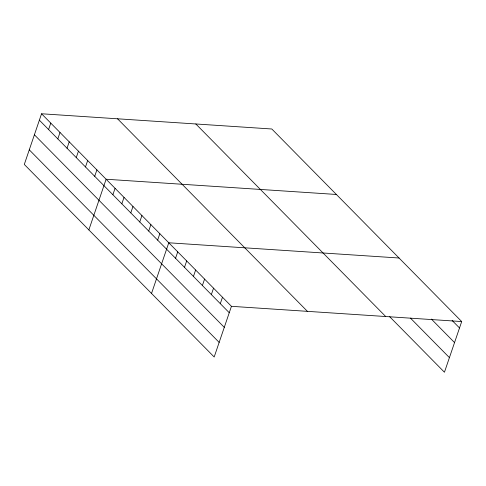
<?xml version="1.0" encoding="UTF-8"?>
<svg xmlns="http://www.w3.org/2000/svg" width="486" height="486" viewBox="0 0 486 486"><rect width="100%" height="100%" fill="white"/><g stroke="black" fill="none" stroke-linecap="round" stroke-linejoin="round"><path stroke-width="0.73" d="M41.553 113.767L24.3 164.444L214.186 357.003L231.439 306.32L41.553 113.767L271.814 128.997L461.7 321.556L444.447 372.233L389.681 316.702M48.594 129.531L50.775 123.116M57.816 138.887L59.997 132.471M67.038 148.236L69.225 141.827M76.259 157.592L78.446 151.176M85.487 166.941L87.668 160.532M94.709 176.297L96.89 169.881M88.859 229.914L106.112 179.237L336.373 194.467M112.886 194.728L115.067 188.313M121.834 203.804L124.021 197.389M130.789 212.88L132.97 206.471M139.737 221.956L141.924 215.547M148.692 231.038L150.873 224.623M157.64 240.114L159.827 233.699M151.523 293.459L168.776 242.781L399.036 258.011M175.543 258.273L177.73 251.857M184.498 267.349L186.679 260.933M193.452 276.425L195.633 270.009M202.401 285.501L204.582 279.092M211.355 294.583L213.536 288.168M220.304 303.659L222.491 297.244M231.439 306.32L461.7 321.556M452.144 320.493L459.519 327.965M431.374 319.077L454.544 342.575M410.451 318.111L449.422 357.623M195.828 123.973L385.714 316.526M117.539 118.791L307.425 311.35M39.372 120.182L229.258 312.735M34.397 134.786L224.283 327.345M29.275 149.84L219.162 342.393"/></g></svg>
